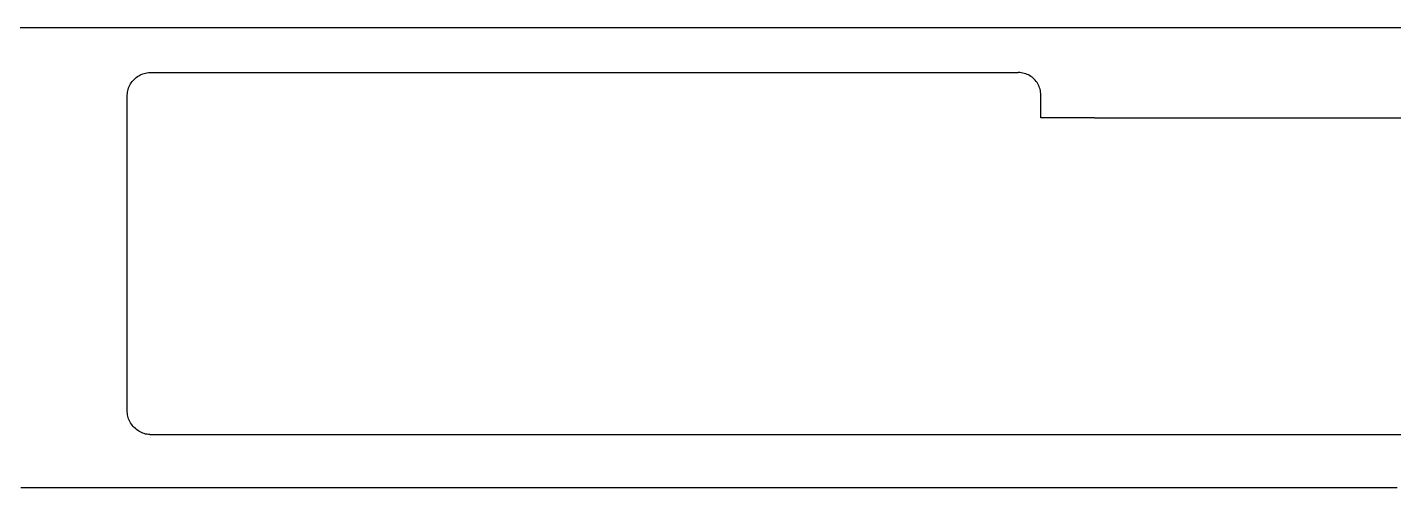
# Model space of a CAD drawing. Extents: x 82 to 366, y 80 to 184.
# Drawn here: x 156.3 to 216.7, y 84.5 to 104.9 of the extents above; entities that cross this region are included whole.
import ezdxf

# ---------------------------------------------------------------- set-up
doc = ezdxf.new("R2010")
doc.units = 0
doc.layers.get('0').update_dxf_attribs({"linetype": 'CONTINUOUS'})
doc.layers.add('레이어_01', color=18, linetype='CONTINUOUS')

msp = doc.modelspace()

# ---------------------------------------------------------------- linework, layer by layer
msp.add_line((126.175, 104.862), (312.175, 104.862))
at = {"color": 0}
for p, q in [((161.696837, 102.86237, -32.77798), (200.09774, 102.86237, -32.77798)), ((160.696837, 87.86237, -32.77798), (160.696837, 101.86237, -32.77798)), ((201.09774, 100.862376, -32.77798), (201.09774, 101.86237, -32.77798)), ((203.475314, 100.862376, -32.77798), (201.09774, 100.862376, -32.77798)), ((203.475314, 100.862376, -32.77798), (208.238705, 100.862383, -32.77798)), ((208.238705, 100.862383, -32.77798), (232.134387, 100.862389, -32.77798)), ((161.696837, 86.86237, -32.77798), (203.475314, 86.86237, -32.77798)), ((203.475314, 86.86237, -32.77798), (216.475314, 86.862389, -32.77798))]:
    msp.add_line(p, q, dxfattribs=at)
for points in [[(160.696837, 101.86237), (160.699257, 101.928412), (160.706397, 101.993628), (160.71808, 102.057841), (160.734126, 102.120876), (160.754359, 102.182557), (160.778598, 102.242705), (160.806666, 102.301146), (160.838385, 102.357703), (160.873576, 102.412198), (160.912061, 102.464457), (160.953662, 102.514302), (160.9982, 102.561557), (161.045496, 102.606045), (161.095373, 102.647591), (161.147653, 102.686017), (161.202156, 102.721148), (161.258704, 102.752806), (161.31712, 102.780815), (161.377224, 102.805), (161.438839, 102.825183), (161.501787, 102.841188), (161.565887, 102.852838), (161.630964, 102.859958), (161.696837, 102.86237)], [(201.09774, 101.86237), (201.095433, 101.930837), (201.088611, 101.998064), (201.077424, 102.063905), (201.062019, 102.12821), (201.042547, 102.19083), (201.019155, 102.251615), (200.991994, 102.310418), (200.961211, 102.36709), (200.926956, 102.42148), (200.889378, 102.473441), (200.848625, 102.522823), (200.804847, 102.569477), (200.758192, 102.613255), (200.70881, 102.654008), (200.65685, 102.691586), (200.602459, 102.725841), (200.545788, 102.756624), (200.486985, 102.783785), (200.426199, 102.807177), (200.36358, 102.826649), (200.299275, 102.842054), (200.233434, 102.853242), (200.166206, 102.860063), (200.09774, 102.86237)], [(161.696837, 86.86237), (161.633298, 86.864899), (161.57016, 86.872346), (161.507626, 86.884506), (161.445901, 86.901171), (161.385191, 86.922135), (161.3257, 86.947192), (161.267633, 86.976134), (161.211195, 87.008755), (161.15659, 87.044848), (161.104024, 87.084207), (161.053701, 87.126625), (161.005826, 87.171895), (160.960604, 87.21981), (160.91824, 87.270164), (160.878939, 87.32275), (160.842905, 87.377362), (160.810343, 87.433793), (160.781458, 87.491835), (160.756455, 87.551283), (160.735539, 87.61193), (160.718914, 87.673569), (160.706786, 87.735993), (160.699358, 87.798996), (160.696837, 87.86237)], [(216.475314, 86.862389), (225.8027, 86.862385), (233.131361, 86.86237)]]:
    msp.add_lwpolyline(points, dxfattribs=at)
at = {"layer": '레이어_01', "color": 7}
msp.add_lwpolyline([(155.985739, 84.512373), (156.368605, 84.512373), (156.751472, 84.512373), (157.134339, 84.512373), (157.517206, 84.512373), (157.900072, 84.512373), (158.282939, 84.512373), (158.665806, 84.512373), (159.048673, 84.512373), (159.431539, 84.512373), (159.814406, 84.512373), (160.197273, 84.512373), (160.58014, 84.512373), (160.963006, 84.512373), (161.345873, 84.512373), (161.72874, 84.512373), (162.111607, 84.512373), (162.494473, 84.512373), (162.87734, 84.512373), (163.260207, 84.512373), (163.643074, 84.512373), (164.02594, 84.512373), (164.408807, 84.512373), (164.791674, 84.512373), (165.174541, 84.512373), (165.557407, 84.512373), (165.940274, 84.512373), (166.323141, 84.512373), (166.706007, 84.512373), (167.088874, 84.512373), (167.471741, 84.512373), (167.854608, 84.512373), (168.237474, 84.512373), (168.620341, 84.512373), (169.003208, 84.512373), (169.386075, 84.512373), (169.768941, 84.512373), (170.151808, 84.512373), (170.534675, 84.512373), (170.917542, 84.512373), (171.300408, 84.512373), (171.683275, 84.512373), (172.066142, 84.512373), (172.449009, 84.512373), (172.831875, 84.512373), (173.214742, 84.512373), (173.597609, 84.512373), (173.980476, 84.512373), (174.363342, 84.512373), (174.746209, 84.512373), (175.129076, 84.512373), (175.511943, 84.512373), (175.894809, 84.512373), (176.277676, 84.512373), (176.660543, 84.512373), (177.04341, 84.512373), (177.426276, 84.512373), (177.809143, 84.512373), (178.19201, 84.512373), (178.574877, 84.512373), (178.957743, 84.512373), (179.34061, 84.512373), (179.723477, 84.512373), (180.106344, 84.512373), (180.48921, 84.512373), (180.872077, 84.512373), (181.254944, 84.512373), (181.637811, 84.512373), (182.020677, 84.512373), (182.403544, 84.512373), (182.786411, 84.512373), (183.169278, 84.512373), (183.552144, 84.512373), (183.935011, 84.512373), (184.317878, 84.512373), (184.700745, 84.512373), (185.083611, 84.512373), (185.466478, 84.512373), (185.849345, 84.512373), (186.232212, 84.512373), (186.615078, 84.512373), (186.997945, 84.512373), (187.380812, 84.512373), (187.763679, 84.512373), (188.146545, 84.512373), (188.529412, 84.512373), (188.912279, 84.512373), (189.295146, 84.512373), (189.678012, 84.512373), (190.060879, 84.512373), (190.443746, 84.512373), (190.826613, 84.512373), (191.209479, 84.512373), (191.592346, 84.512373), (191.975213, 84.512373), (192.358079, 84.512373), (192.740946, 84.512373), (193.123813, 84.512373), (193.50668, 84.512373), (193.889546, 84.512373), (194.272413, 84.512373), (194.65528, 84.512373), (195.038147, 84.512373), (195.421013, 84.512373), (195.80388, 84.512373), (196.186747, 84.512373), (196.569614, 84.512373), (196.95248, 84.512373), (197.335347, 84.512373), (197.718214, 84.512373), (198.101081, 84.512373), (198.483947, 84.512373), (198.866814, 84.512373), (199.249681, 84.512373), (199.632548, 84.512373), (200.015414, 84.512373), (200.398281, 84.512373), (200.781148, 84.512373), (201.164015, 84.512373), (201.546881, 84.512373), (201.929748, 84.512373), (202.312615, 84.512373), (202.695482, 84.512373), (203.078348, 84.512373), (203.461215, 84.512373), (203.844082, 84.512373), (204.226949, 84.512373), (204.609815, 84.512373), (204.992682, 84.512373), (205.375549, 84.512373), (205.758416, 84.512373), (206.141282, 84.512373), (206.524149, 84.512373), (206.907016, 84.512373), (207.289883, 84.512373), (207.672749, 84.512373), (208.055616, 84.512373), (208.438483, 84.512373), (208.82135, 84.512373), (209.204216, 84.512373), (209.587083, 84.512373), (209.96995, 84.512373), (210.352817, 84.512373), (210.735683, 84.512373), (211.11855, 84.512373), (211.501417, 84.512373), (211.884284, 84.512373), (212.26715, 84.512373), (212.650017, 84.512373), (213.032884, 84.512373), (213.415751, 84.512373), (213.798617, 84.512373), (214.181484, 84.512373), (214.564351, 84.512373), (214.947218, 84.512373), (215.330084, 84.512373), (215.712951, 84.512373), (216.095818, 84.512373), (216.478685, 84.512373), (216.861551, 84.512373)], dxfattribs=at)

doc.saveas('drawing.dxf')
